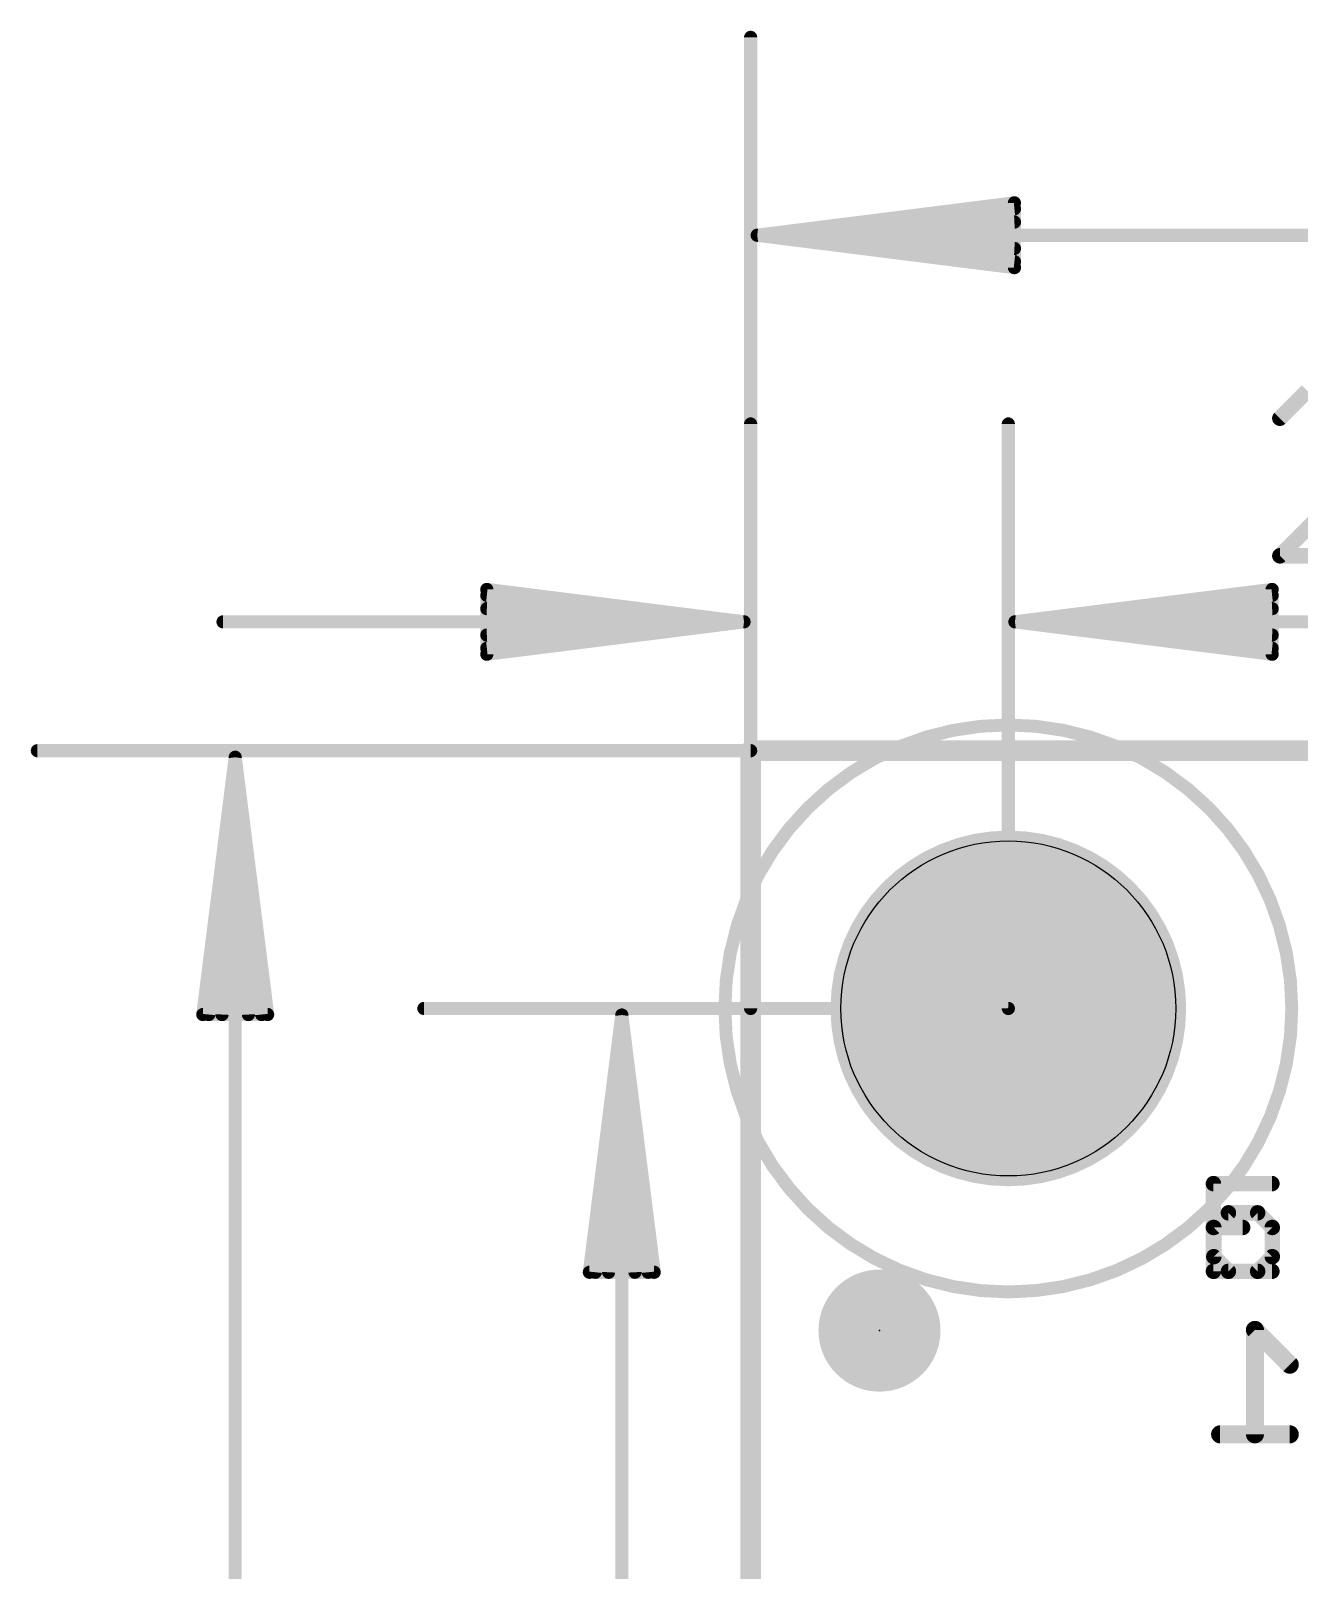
# Model space of a CAD drawing. Extents: x -34 to 73, y -25 to 33.
# Drawn here: x -7.1 to 5.41, y 17.32 to 32.49 of the extents above; entities that cross this region are included whole.
import ezdxf

# ---------------------------------------------------------------- set-up
doc = ezdxf.new("R2010")
doc.units = 0
for name, color, linetype in [('16', 132, 'CONTINUOUS'), ('20', 53, 'CONTINUOUS'), ('21', 41, 'CONTINUOUS'), ('22', 40, 'CONTINUOUS'), ('23', 53, 'CONTINUOUS'), ('24', 53, 'CONTINUOUS'), ('29', 253, 'CONTINUOUS'), ('39', 12, 'CONTINUOUS'), ('47', 253, 'CONTINUOUS')]:
    doc.layers.add(name, color=color, linetype=linetype)

# ---------------------------------------------------------------- blocks, each defined once
blk = doc.blocks.new('PIE')
at = {"const_width": 0.5}
blk.add_lwpolyline([(0, -0.25, 1), (0, 0.25, 1), (0, -0.25)], format="xyb", dxfattribs=at)

msp = doc.modelspace()

# ---------------------------------------------------------------- linework, layer by layer
at = {"layer": '16', "const_width": 0.2032}
for points in [[(0, 25.4), (25.4, 25.4)], [(0, 0), (0, 25.4)]]:
    msp.add_lwpolyline(points, dxfattribs=at)
at = {"layer": '16', "const_width": 0.1016}
for points in [[(0, 25.4508, 1), (0, 25.3492)], [(0.0508, 25.4, 1), (-0.0508, 25.4)]]:
    msp.add_lwpolyline(points, format="xyb", dxfattribs=at)
at = {"layer": '20', "const_width": 0.2032}
for points in [[(0, 0), (0, 25.4)], [(0, 25.4), (25.4, 25.4)]]:
    msp.add_lwpolyline(points, dxfattribs=at)
at = {"layer": '20', "const_width": 0.1016}
for points in [[(0.0508, 25.4, 1), (-0.0508, 25.4)], [(0, 25.4508, 1), (0, 25.3492)]]:
    msp.add_lwpolyline(points, format="xyb", dxfattribs=at)
at = {"layer": '20'}
msp.add_circle((2.54, 22.86), 1.651, dxfattribs=at)
at = {"layer": '21', "const_width": 0.1524}
for points in [[(5.1377, 21.1335), (4.5615, 21.1335)], [(4.5615, 21.1335), (4.5615, 20.2692)], [(4.5615, 20.7014), (4.8496, 20.7014)], [(4.5615, 20.2692), (5.1377, 20.2692)]]:
    msp.add_lwpolyline(points, dxfattribs=at)
at = {"layer": '21', "const_width": 0.0762}
for points in [[(4.5615, 21.1716, 1), (4.5615, 21.0954)], [(4.5996, 21.1335, 1), (4.5234, 21.1335)], [(5.1377, 21.0954, 1), (5.1377, 21.1716)], [(4.5615, 20.7395, 1), (4.5615, 20.6633)], [(4.8496, 20.6633, 1), (4.8496, 20.7395)], [(4.5615, 20.3073, 1), (4.5615, 20.2311)], [(5.1377, 20.2311, 1), (5.1377, 20.3073)], [(4.5234, 20.2692, 1), (4.5996, 20.2692)]]:
    msp.add_lwpolyline(points, format="xyb", dxfattribs=at)
at = {"layer": '22'}
for points, const_width in [([(4.5652, 20.7014), (4.7093, 20.8454)], 0.1524), ([(4.7093, 20.8454), (4.9974, 20.8454)], 0.1524), ([(4.9974, 20.8454), (5.1414, 20.7014)], 0.1524), ([(4.5652, 20.4133), (4.5652, 20.7014)], 0.1524), ([(5.1414, 20.7014), (5.1414, 20.4133)], 0.1524), ([(4.7093, 20.2692), (4.5652, 20.4133)], 0.1524), ([(5.1414, 20.4133), (4.9974, 20.2692)], 0.1524), ([(4.9974, 20.2692), (4.7093, 20.2692)], 0.1524), ([(5.3139, 19.349), (4.9707, 19.6922)], 0.1778), ([(4.9707, 19.6922), (4.9707, 18.6626)], 0.1778), ([(5.3139, 18.6626), (4.6275, 18.6626)], 0.1778)]:
    msp.add_lwpolyline(points, dxfattribs=dict(at, const_width=const_width))
for points, const_width in [([(4.7093, 20.8835, 1), (4.7093, 20.8073)], 0.0762), ([(4.7362, 20.8185, 1), (4.6823, 20.8724)], 0.0762), ([(5.0243, 20.8724, 1), (4.9704, 20.8185)], 0.0762), ([(4.9974, 20.8073, 1), (4.9974, 20.8835)], 0.0762), ([(4.6033, 20.7014, 1), (4.5271, 20.7014)], 0.0762), ([(4.5383, 20.7283, 1), (4.5921, 20.6744)], 0.0762), ([(5.1795, 20.7014, 1), (5.1033, 20.7014)], 0.0762), ([(5.1145, 20.6744, 1), (5.1684, 20.7283)], 0.0762), ([(4.5921, 20.4402, 1), (4.5383, 20.3863)], 0.0762), ([(5.1684, 20.3863, 1), (5.1145, 20.4402)], 0.0762), ([(4.5271, 20.4133, 1), (4.6033, 20.4133)], 0.0762), ([(4.7093, 20.3073, 1), (4.7093, 20.2311)], 0.0762), ([(4.6823, 20.2423, 1), (4.7362, 20.2961)], 0.0762), ([(4.9704, 20.2961, 1), (5.0243, 20.2423)], 0.0762), ([(4.9974, 20.2311, 1), (4.9974, 20.3073)], 0.0762), ([(5.1033, 20.4133, 1), (5.1795, 20.4133)], 0.0762), ([(5.0151, 19.6922, 1), (4.9262, 19.6922)], 0.0889), ([(5.0021, 19.7237, 1), (4.9393, 19.6608)], 0.0889), ([(5.2824, 19.3176, 1), (5.3453, 19.3805)], 0.0889), ([(4.6275, 18.7071, 1), (4.6275, 18.6182)], 0.0889), ([(4.9262, 18.6626, 1), (5.0151, 18.6626)], 0.0889), ([(5.3139, 18.6182, 1), (5.3139, 18.7071)], 0.0889)]:
    msp.add_lwpolyline(points, format="xyb", dxfattribs=dict(at, const_width=const_width))
at = {"layer": '23'}
for p in [(2.54, 22.86), (1.27, 19.685)]:
    msp.add_point(p, dxfattribs=at)
at = {"layer": '24'}
msp.add_point((1.27, 19.685), dxfattribs=at)
at = {"layer": '29', "const_width": 1.7526}
msp.add_lwpolyline([(2.54, 21.9837, 1), (2.54, 23.7363, 1), (2.54, 21.9837)], format="xyb", dxfattribs=at)
at = {"layer": '39', "const_width": 0.127}
msp.add_lwpolyline([(2.54, 20.066, 1), (2.54, 25.654, 1), (2.54, 20.066)], format="xyb", dxfattribs=at)
at = {"layer": '47'}
for points, const_width in [([(0, 22.86), (0, 32.43)], 0.13), ([(0.065, 30.48), (2.6, 30.7992)], 0.13), ([(0.065, 30.48), (2.6, 30.74)], 0.13), ([(2.6, 30.7992), (2.6, 30.1608)], 0.13), ([(0.065, 30.48), (2.6, 30.61)], 0.13), ([(22.795, 30.48), (0.065, 30.48)], 0.13), ([(2.6, 30.1608), (0.065, 30.48)], 0.13), ([(2.6, 30.35), (0.065, 30.48)], 0.13), ([(2.6, 30.22), (0.065, 30.48)], 0.13), ([(5.4874, 28.9477), (5.2162, 28.6765)], 0.1524), ([(0, 22.86), (0, 28.62)], 0.13), ([(2.54, 22.86), (2.54, 28.62)], 0.13), ([(5.2162, 27.3207), (6.3009, 28.4054)], 0.1524), ([(6.3009, 27.3207), (5.2162, 27.3207)], 0.1524), ([(-0.065, 26.67), (-2.6, 26.9892)], 0.13), ([(-2.6, 26.9892), (-2.6, 26.3508)], 0.13), ([(2.605, 26.67), (5.14, 26.9892)], 0.13), ([(5.14, 26.9892), (5.14, 26.3508)], 0.13), ([(-0.065, 26.67), (-2.6, 26.93)], 0.13), ([(-0.065, 26.67), (-2.6, 26.8)], 0.13), ([(2.605, 26.67), (5.14, 26.93)], 0.13), ([(2.605, 26.67), (5.14, 26.8)], 0.13), ([(-0.065, 26.67), (-5.2, 26.67)], 0.13), ([(-2.6, 26.3508), (-0.065, 26.67)], 0.13), ([(-2.6, 26.54), (-0.065, 26.67)], 0.13), ([(-2.6, 26.41), (-0.065, 26.67)], 0.13), ([(2.605, 26.67), (10.1028, 26.67)], 0.13), ([(5.14, 26.3508), (2.605, 26.67)], 0.13), ([(5.14, 26.54), (2.605, 26.67)], 0.13), ([(5.14, 26.41), (2.605, 26.67)], 0.13), ([(0, 25.4), (-7.03, 25.4)], 0.13), ([(-5.08, 25.335), (-5.3992, 22.8)], 0.13), ([(-5.08, 25.335), (-5.34, 22.8)], 0.13), ([(-5.08, 25.335), (-5.21, 22.8)], 0.13), ([(-5.08, 0.065), (-5.08, 25.335)], 0.13), ([(-4.7608, 22.8), (-5.08, 25.335)], 0.13), ([(-4.95, 22.8), (-5.08, 25.335)], 0.13), ([(-4.82, 22.8), (-5.08, 25.335)], 0.13), ([(2.54, 22.86), (-3.22, 22.86)], 0.13), ([(-5.3992, 22.8), (-4.7608, 22.8)], 0.13), ([(-1.27, 22.795), (-1.5892, 20.26)], 0.13), ([(-1.27, 22.795), (-1.53, 20.26)], 0.13), ([(-1.27, 22.795), (-1.4, 20.26)], 0.13), ([(-1.27, 22.795), (-1.27, 0.065)], 0.13), ([(-0.9508, 20.26), (-1.27, 22.795)], 0.13), ([(-1.14, 20.26), (-1.27, 22.795)], 0.13), ([(-1.01, 20.26), (-1.27, 22.795)], 0.13), ([(-1.5892, 20.26), (-0.9508, 20.26)], 0.13)]:
    msp.add_lwpolyline(points, dxfattribs=dict(at, const_width=const_width))
for points, const_width in [([(0.0325, 32.43, 1), (-0.0325, 32.43)], 0.065), ([(2.6325, 30.7992, 1), (2.5675, 30.7992)], 0.065), ([(2.6041, 30.767, 1), (2.5959, 30.8315)], 0.065), ([(2.6033, 30.7077, 1), (2.5967, 30.7723)], 0.065), ([(2.6017, 30.5775, 1), (2.5983, 30.6425)], 0.065), ([(0.065, 30.5125, 1), (0.065, 30.4475)], 0.065), ([(0.0691, 30.5122, 1), (0.0609, 30.4478)], 0.065), ([(0.0633, 30.5125, 1), (0.0667, 30.4475)], 0.065), ([(0.0667, 30.5125, 1), (0.0633, 30.4475)], 0.065), ([(0.0683, 30.5123, 1), (0.0617, 30.4477)], 0.065), ([(0.0617, 30.5123, 1), (0.0683, 30.4477)], 0.065), ([(0.0609, 30.5122, 1), (0.0691, 30.4478)], 0.065), ([(2.5983, 30.3175, 1), (2.6017, 30.3825)], 0.065), ([(2.5675, 30.1608, 1), (2.6325, 30.1608)], 0.065), ([(2.5959, 30.1285, 1), (2.6041, 30.193)], 0.065), ([(2.5967, 30.1877, 1), (2.6033, 30.2523)], 0.065), ([(0.0325, 28.62, 1), (-0.0325, 28.62)], 0.065), ([(2.5725, 28.62, 1), (2.5075, 28.62)], 0.065), ([(5.1893, 28.7035, 1), (5.2431, 28.6496)], 0.0762), ([(5.2162, 27.3588, 1), (5.2162, 27.2826)], 0.0762), ([(5.1893, 27.3476, 1), (5.2431, 27.2938)], 0.0762), ([(-2.5959, 27.0215, 1), (-2.6041, 26.957)], 0.065), ([(-2.5675, 26.9892, 1), (-2.6325, 26.9892)], 0.065), ([(5.1725, 26.9892, 1), (5.1075, 26.9892)], 0.065), ([(5.1441, 26.957, 1), (5.1359, 27.0215)], 0.065), ([(-2.5967, 26.9623, 1), (-2.6033, 26.8977)], 0.065), ([(-2.5983, 26.8325, 1), (-2.6017, 26.7675)], 0.065), ([(5.1433, 26.8977, 1), (5.1367, 26.9623)], 0.065), ([(5.1417, 26.7675, 1), (5.1383, 26.8325)], 0.065), ([(-5.2, 26.7025, 1), (-5.2, 26.6375)], 0.065), ([(-0.0609, 26.6378, 1), (-0.0691, 26.7022)], 0.065), ([(-0.0691, 26.6378, 1), (-0.0609, 26.7022)], 0.065), ([(-0.0617, 26.6377, 1), (-0.0683, 26.7023)], 0.065), ([(-0.0683, 26.6377, 1), (-0.0617, 26.7023)], 0.065), ([(-0.0667, 26.6375, 1), (-0.0633, 26.7025)], 0.065), ([(-0.0633, 26.6375, 1), (-0.0667, 26.7025)], 0.065), ([(-0.065, 26.6375, 1), (-0.065, 26.7025)], 0.065), ([(2.605, 26.7025, 1), (2.605, 26.6375)], 0.065), ([(2.6091, 26.7022, 1), (2.6009, 26.6378)], 0.065), ([(2.6033, 26.7025, 1), (2.6067, 26.6375)], 0.065), ([(2.6067, 26.7025, 1), (2.6033, 26.6375)], 0.065), ([(2.6083, 26.7023, 1), (2.6017, 26.6377)], 0.065), ([(2.6017, 26.7023, 1), (2.6083, 26.6377)], 0.065), ([(2.6009, 26.7022, 1), (2.6091, 26.6378)], 0.065), ([(-2.6017, 26.5725, 1), (-2.5983, 26.5075)], 0.065), ([(5.1383, 26.5075, 1), (5.1417, 26.5725)], 0.065), ([(-2.6033, 26.4423, 1), (-2.5967, 26.3777)], 0.065), ([(-2.6041, 26.383, 1), (-2.5959, 26.3185)], 0.065), ([(5.1359, 26.3185, 1), (5.1441, 26.383)], 0.065), ([(5.1367, 26.3777, 1), (5.1433, 26.4423)], 0.065), ([(-2.6325, 26.3508, 1), (-2.5675, 26.3508)], 0.065), ([(5.1075, 26.3508, 1), (5.1725, 26.3508)], 0.065), ([(-7.03, 25.4325, 1), (-7.03, 25.3675)], 0.065), ([(-5.0475, 25.335, 1), (-5.1125, 25.335)], 0.065), ([(-5.0478, 25.3391, 1), (-5.1122, 25.3309)], 0.065), ([(-5.0475, 25.3333, 1), (-5.1125, 25.3367)], 0.065), ([(-5.0475, 25.3367, 1), (-5.1125, 25.3333)], 0.065), ([(-5.0477, 25.3383, 1), (-5.1123, 25.3317)], 0.065), ([(-5.0477, 25.3317, 1), (-5.1123, 25.3383)], 0.065), ([(-5.0478, 25.3309, 1), (-5.1122, 25.3391)], 0.065), ([(0, 25.3675, 1), (0, 25.4325)], 0.065), ([(-3.22, 22.8925, 1), (-3.22, 22.8275)], 0.065), ([(2.54, 22.8275, 1), (2.54, 22.8925)], 0.065), ([(-5.4315, 22.8041, 1), (-5.367, 22.7959)], 0.065), ([(-5.3992, 22.8325, 1), (-5.3992, 22.7675)], 0.065), ([(-5.3723, 22.8033, 1), (-5.3077, 22.7967)], 0.065), ([(-5.2425, 22.8017, 1), (-5.1775, 22.7983)], 0.065), ([(-4.9825, 22.7983, 1), (-4.9175, 22.8017)], 0.065), ([(-4.8523, 22.7967, 1), (-4.7877, 22.8033)], 0.065), ([(-4.793, 22.7959, 1), (-4.7285, 22.8041)], 0.065), ([(-4.7608, 22.7675, 1), (-4.7608, 22.8325)], 0.065), ([(-1.2375, 22.795, 1), (-1.3025, 22.795)], 0.065), ([(-1.2378, 22.7991, 1), (-1.3022, 22.7909)], 0.065), ([(-1.2375, 22.7933, 1), (-1.3025, 22.7967)], 0.065), ([(-1.2375, 22.7967, 1), (-1.3025, 22.7933)], 0.065), ([(-1.2377, 22.7983, 1), (-1.3023, 22.7917)], 0.065), ([(-1.2377, 22.7917, 1), (-1.3023, 22.7983)], 0.065), ([(-1.2378, 22.7909, 1), (-1.3022, 22.7991)], 0.065), ([(-0.0325, 22.86, 1), (0.0325, 22.86)], 0.065), ([(-0.0325, 22.86, 1), (0.0325, 22.86)], 0.065), ([(2.5075, 22.86, 1), (2.5725, 22.86)], 0.065), ([(-1.6215, 20.2641, 1), (-1.557, 20.2559)], 0.065), ([(-1.5892, 20.2925, 1), (-1.5892, 20.2275)], 0.065), ([(-1.5623, 20.2633, 1), (-1.4977, 20.2567)], 0.065), ([(-1.4325, 20.2617, 1), (-1.3675, 20.2583)], 0.065), ([(-1.1725, 20.2583, 1), (-1.1075, 20.2617)], 0.065), ([(-1.0423, 20.2567, 1), (-0.9777, 20.2633)], 0.065), ([(-0.983, 20.2559, 1), (-0.9185, 20.2641)], 0.065), ([(-0.9508, 20.2275, 1), (-0.9508, 20.2925)], 0.065)]:
    msp.add_lwpolyline(points, format="xyb", dxfattribs=dict(at, const_width=const_width))

# ---------------------------------------------------------------- block references
at = {"layer": '16'}
msp.add_blockref('PIE', (1.27, 19.685), dxfattribs=at)
at = {"layer": '29', "xscale": 1.2032, "yscale": 1.2032}
msp.add_blockref('PIE', (1.27, 19.685), dxfattribs=at)

doc.saveas('drawing.dxf')
